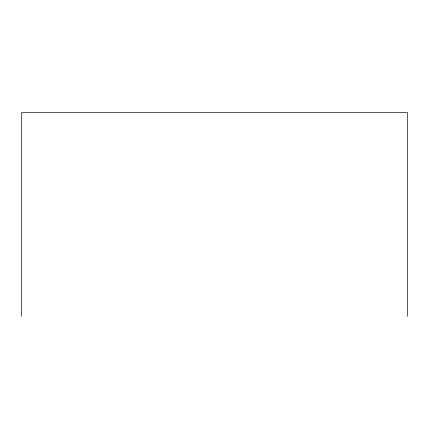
<?xml version="1.0" encoding="UTF-8"?>
<svg xmlns="http://www.w3.org/2000/svg" width="429" height="429" viewBox="0 0 429 429"><rect width="100%" height="100%" fill="white"/><g stroke="black" fill="none" stroke-linecap="round" stroke-linejoin="round"><path stroke-width="0.64" d="M407.55 316.323L407.55 112.677L21.45 112.677L21.45 316.323"/></g></svg>
